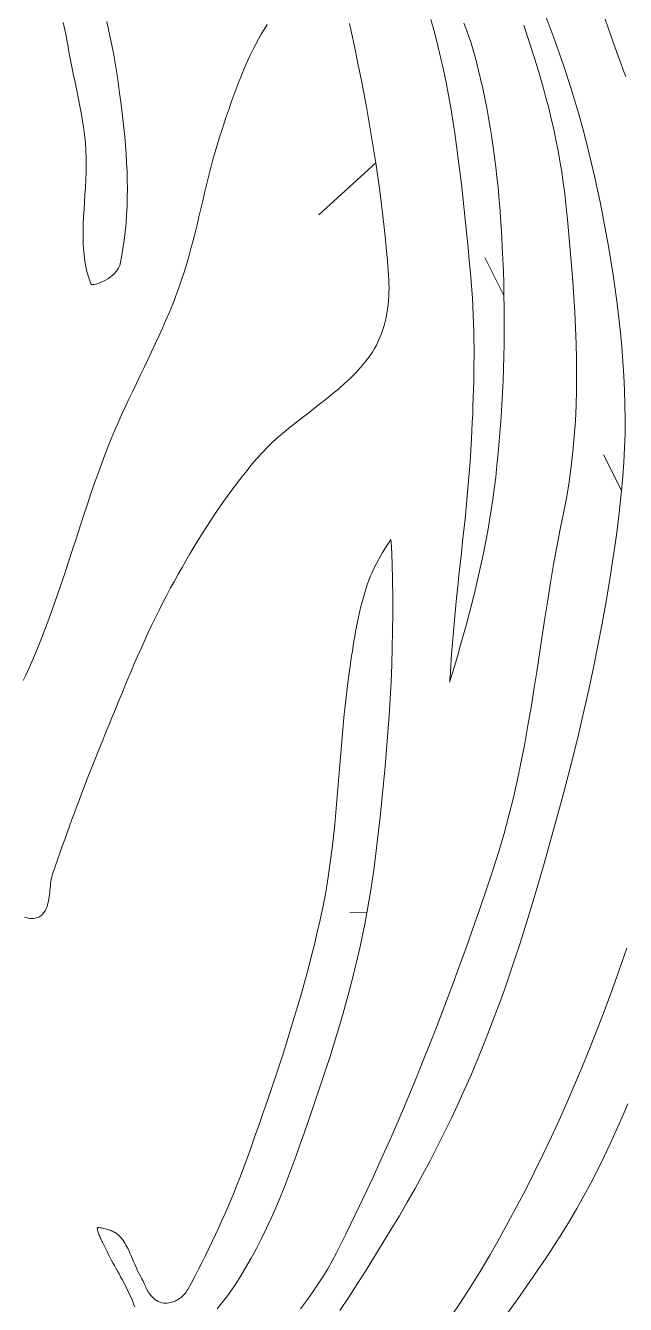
# Model space of a CAD drawing. Header units: inches. Extents: x -12 to 23, y -13.2 to 21.7.
# Drawn here: x 10.76 to 13.23, y 11.83 to 17.09 of the extents above; entities that cross this region are included whole.
import ezdxf

# ---------------------------------------------------------------- set-up
doc = ezdxf.new("R2010")
doc.units = ezdxf.units.IN
doc.header["$MEASUREMENT"] = 0
doc.layers.get('0').update_dxf_attribs({"lineweight": 0})

msp = doc.modelspace()

# ---------------------------------------------------------------- linework, layer by layer
at = {"color": 7, "linetype": 'Continuous', "lineweight": 0}
for p, q in [((10.9155, 17.0999), (10.9199, 17.0821)), ((11.1028, 17.0709), (11.0953, 17.1032)), ((11.7425, 17.0713), (11.7551, 17.091)), ((12.0934, 17.0957), (12.1057, 17.0387)), ((12.4278, 17.1118), (12.4422, 17.0604)), ((12.5743, 17.0693), (12.5639, 17.0966)), ((12.8099, 17.0886), (12.8241, 17.0465)), ((12.9175, 17.0806), (12.8966, 17.1348)), ((13.1443, 17.1133), (13.1567, 17.0778)), ((10.9199, 17.0821), (10.924, 17.0642)), ((10.924, 17.0642), (10.9277, 17.0461)), ((10.9277, 17.0461), (10.9309, 17.0283)), ((11.1099, 17.0385), (11.1028, 17.0709)), ((11.1164, 17.0059), (11.1099, 17.0385)), ((11.7187, 17.0308), (11.7304, 17.0512)), ((11.7304, 17.0512), (11.7425, 17.0713)), ((12.1057, 17.0387), (12.1178, 16.9817)), ((12.4422, 17.0604), (12.4555, 17.0088)), ((12.584, 17.0418), (12.5743, 17.0693)), ((12.5931, 17.0141), (12.584, 17.0418)), ((12.8241, 17.0465), (12.8379, 17.0042)), ((12.9377, 17.0261), (12.9175, 17.0806)), ((13.1567, 17.0778), (13.1691, 17.0424)), ((13.1691, 17.0424), (13.1816, 17.0071)), ((10.9309, 17.0283), (10.9345, 17.0072)), ((10.9345, 17.0072), (10.9383, 16.9865)), ((10.9383, 16.9865), (10.9422, 16.9657)), ((11.1225, 16.9732), (11.1164, 17.0059)), ((11.6864, 16.9683), (11.6968, 16.9894)), ((11.6968, 16.9894), (11.7075, 17.0102)), ((11.7075, 17.0102), (11.7187, 17.0308)), ((12.4555, 17.0088), (12.468, 16.9571)), ((12.6015, 16.9862), (12.5931, 17.0141)), ((12.6123, 16.9472), (12.6015, 16.9862)), ((12.8379, 17.0042), (12.8514, 16.9617)), ((12.9572, 16.9713), (12.9377, 17.0261)), ((13.1816, 17.0071), (13.1943, 16.9718)), ((10.9422, 16.9657), (10.9463, 16.9448)), ((10.9463, 16.9448), (10.9505, 16.924)), ((11.1283, 16.9405), (11.1225, 16.9732)), ((11.1336, 16.9076), (11.1283, 16.9405)), ((11.6669, 16.9255), (11.6765, 16.947)), ((11.6765, 16.947), (11.6864, 16.9683)), ((12.1178, 16.9817), (12.1295, 16.9246)), ((12.468, 16.9571), (12.4796, 16.9052)), ((12.6225, 16.9078), (12.6123, 16.9472)), ((12.8514, 16.9617), (12.8645, 16.9191)), ((12.9759, 16.9163), (12.9572, 16.9713)), ((13.1943, 16.9718), (13.2071, 16.9366)), ((13.2071, 16.9366), (13.2201, 16.9014)), ((10.9505, 16.924), (10.9547, 16.9031)), ((10.9547, 16.9031), (10.9591, 16.8822)), ((10.9591, 16.8822), (10.9635, 16.8613)), ((11.1387, 16.8748), (11.1336, 16.9076)), ((11.6399, 16.8601), (11.6486, 16.8821)), ((11.6486, 16.8821), (11.6576, 16.9039)), ((11.6576, 16.9039), (11.6669, 16.9255)), ((12.1295, 16.9246), (12.1409, 16.8674)), ((12.4796, 16.9052), (12.4903, 16.8532)), ((12.6322, 16.8682), (12.6225, 16.9078)), ((12.8645, 16.9191), (12.8772, 16.8763)), ((12.994, 16.861), (12.9759, 16.9163)), ((13.2201, 16.9014), (13.2289, 16.8777)), ((10.9635, 16.8613), (10.9678, 16.8403)), ((10.9678, 16.8403), (10.9722, 16.8193)), ((11.1435, 16.842), (11.1387, 16.8748)), ((11.1481, 16.8092), (11.1435, 16.842)), ((11.6231, 16.816), (11.6314, 16.8381)), ((11.6314, 16.8381), (11.6399, 16.8601)), ((12.1409, 16.8674), (12.1519, 16.8101)), ((12.4903, 16.8532), (12.5003, 16.8011)), ((12.6413, 16.8284), (12.6322, 16.8682)), ((12.6498, 16.7885), (12.6413, 16.8284)), ((12.8772, 16.8763), (12.8894, 16.8334)), ((12.8894, 16.8334), (12.9011, 16.7904)), ((13.0113, 16.8054), (12.994, 16.861)), ((10.9722, 16.8193), (10.9765, 16.7982)), ((10.9765, 16.7982), (10.9807, 16.7771)), ((10.9807, 16.7771), (10.9847, 16.7559)), ((11.1528, 16.7737), (11.1481, 16.8092)), ((11.1573, 16.738), (11.1528, 16.7737)), ((11.6071, 16.7715), (11.615, 16.7938)), ((11.615, 16.7938), (11.6231, 16.816)), ((12.1519, 16.8101), (12.1625, 16.7527)), ((12.5003, 16.8011), (12.5096, 16.7489)), ((12.6578, 16.7484), (12.6498, 16.7885)), ((12.9011, 16.7904), (12.9122, 16.7472)), ((13.028, 16.7497), (13.0113, 16.8054)), ((10.9847, 16.7559), (10.9887, 16.7347)), ((10.9887, 16.7347), (10.9924, 16.7134)), ((11.1616, 16.7023), (11.1573, 16.738)), ((11.5841, 16.7045), (11.5917, 16.7268)), ((11.5917, 16.7268), (11.5994, 16.7492)), ((11.5994, 16.7492), (11.6071, 16.7715)), ((12.1625, 16.7527), (12.1728, 16.6953)), ((12.5096, 16.7489), (12.5182, 16.6966)), ((12.6652, 16.7082), (12.6578, 16.7484)), ((12.9122, 16.7472), (12.9228, 16.7038)), ((13.0439, 16.6938), (13.028, 16.7497)), ((10.9924, 16.7134), (10.9959, 16.692)), ((10.9959, 16.692), (10.9992, 16.6706)), ((10.9992, 16.6706), (11.0022, 16.649)), ((11.1655, 16.6665), (11.1616, 16.7023)), ((11.5692, 16.6599), (11.5766, 16.6822)), ((11.5766, 16.6822), (11.5841, 16.7045)), ((12.1728, 16.6953), (12.1826, 16.6378)), ((12.5182, 16.6966), (12.5263, 16.6443)), ((12.6721, 16.6678), (12.6652, 16.7082)), ((12.6786, 16.6273), (12.6721, 16.6678)), ((12.9228, 16.7038), (12.9328, 16.6603)), ((13.0591, 16.6377), (13.0439, 16.6938)), ((11.0022, 16.649), (11.0049, 16.6274)), ((11.0049, 16.6274), (11.0073, 16.6056)), ((11.169, 16.6307), (11.1655, 16.6665)), ((11.1721, 16.5949), (11.169, 16.6307)), ((11.5488, 16.5956), (11.5587, 16.6279)), ((11.5587, 16.6279), (11.5692, 16.6599)), ((12.1826, 16.6378), (12.192, 16.5803)), ((12.5263, 16.6443), (12.5338, 16.5919)), ((12.6845, 16.5866), (12.6786, 16.6273)), ((12.9328, 16.6603), (12.9421, 16.6167)), ((12.9421, 16.6167), (12.9508, 16.5729)), ((13.0737, 16.5814), (13.0591, 16.6377)), ((11.0073, 16.6056), (11.0097, 16.5751)), ((11.0097, 16.5751), (11.0109, 16.5444)), ((11.1747, 16.559), (11.1721, 16.5949)), ((11.5305, 16.5307), (11.5394, 16.5632)), ((11.5394, 16.5632), (11.5488, 16.5956)), ((12.192, 16.5803), (12.2009, 16.5227)), ((12.5338, 16.5919), (12.5407, 16.5395)), ((12.69, 16.5459), (12.6845, 16.5866)), ((12.9508, 16.5729), (12.9587, 16.529)), ((13.0875, 16.525), (13.0737, 16.5814)), ((11.0112, 16.5137), (11.0106, 16.4831)), ((11.0109, 16.5444), (11.0112, 16.5137)), ((11.1769, 16.5231), (11.1747, 16.559)), ((11.1785, 16.4873), (11.1769, 16.5231)), ((11.5219, 16.4981), (11.5305, 16.5307)), ((12.2009, 16.5227), (12.2094, 16.465)), ((12.5407, 16.5395), (12.5473, 16.487)), ((12.6951, 16.5051), (12.69, 16.5459)), ((12.9587, 16.529), (12.966, 16.485)), ((13.1006, 16.4684), (13.0875, 16.525)), ((11.0106, 16.4831), (11.0094, 16.4525)), ((11.1795, 16.4515), (11.1785, 16.4873)), ((11.5055, 16.4325), (11.5136, 16.4653)), ((11.5136, 16.4653), (11.5219, 16.4981)), ((12.2094, 16.465), (12.2174, 16.4073)), ((12.5473, 16.487), (12.5535, 16.4346)), ((12.6997, 16.4641), (12.6951, 16.5051)), ((12.7039, 16.4231), (12.6997, 16.4641)), ((12.966, 16.485), (12.9724, 16.4409)), ((13.113, 16.4118), (13.1006, 16.4684)), ((11.0077, 16.422), (11.0057, 16.3917)), ((11.0094, 16.4525), (11.0077, 16.422)), ((11.1799, 16.4158), (11.1795, 16.4515)), ((11.1797, 16.3802), (11.1799, 16.4158)), ((11.4976, 16.3997), (11.5055, 16.4325)), ((12.2174, 16.4073), (12.2249, 16.3495)), ((12.5535, 16.4346), (12.5593, 16.3822)), ((12.7077, 16.3821), (12.7039, 16.4231)), ((12.9724, 16.4409), (12.9781, 16.3966)), ((13.1247, 16.355), (13.113, 16.4118)), ((11.0037, 16.3615), (11.0017, 16.3316)), ((11.0057, 16.3917), (11.0037, 16.3615)), ((11.1787, 16.3446), (11.1797, 16.3802)), ((11.482, 16.3339), (11.4898, 16.3668)), ((11.4898, 16.3668), (11.4976, 16.3997)), ((12.5593, 16.3822), (12.5649, 16.3299)), ((12.7112, 16.341), (12.7077, 16.3821)), ((12.9781, 16.3966), (12.9829, 16.3524)), ((12.9829, 16.3524), (12.989, 16.2896)), ((13.1362, 16.2967), (13.1247, 16.355)), ((11, 16.3018), (10.9986, 16.2723)), ((11.0017, 16.3316), (11, 16.3018)), ((11.1744, 16.2739), (11.177, 16.3092)), ((11.177, 16.3092), (11.1787, 16.3446)), ((11.4663, 16.2682), (11.4742, 16.301)), ((11.4742, 16.301), (11.482, 16.3339)), ((12.2249, 16.3495), (12.2318, 16.2917)), ((12.5649, 16.3299), (12.5703, 16.2776)), ((12.7143, 16.2999), (12.7112, 16.341)), ((12.7171, 16.2587), (12.7143, 16.2999)), ((10.9986, 16.2723), (10.9979, 16.2431)), ((11.1711, 16.2387), (11.1744, 16.2739)), ((11.4583, 16.2354), (11.4663, 16.2682)), ((12.2318, 16.2917), (12.2382, 16.2338)), ((12.5703, 16.2776), (12.5755, 16.2253)), ((12.7195, 16.2175), (12.7171, 16.2587)), ((12.989, 16.2896), (12.9949, 16.2266)), ((13.1471, 16.2381), (13.1362, 16.2967)), ((10.9979, 16.2431), (10.9978, 16.2142)), ((10.9978, 16.2142), (10.9987, 16.1856)), ((11.1617, 16.1688), (11.1668, 16.2037)), ((11.1668, 16.2037), (11.1711, 16.2387)), ((11.4414, 16.1701), (11.45, 16.2027)), ((11.45, 16.2027), (11.4583, 16.2354)), ((12.2382, 16.2338), (12.244, 16.1758)), ((12.5755, 16.2253), (12.5806, 16.1732)), ((12.7216, 16.1763), (12.7195, 16.2175)), ((12.9949, 16.2266), (13.0006, 16.1633)), ((13.1576, 16.1795), (13.1471, 16.2381)), ((10.9987, 16.1856), (11.0006, 16.1575)), ((11.0006, 16.1575), (11.0036, 16.1297)), ((11.1556, 16.1342), (11.1617, 16.1688)), ((11.4324, 16.1375), (11.4414, 16.1701)), ((12.244, 16.1758), (12.2492, 16.1178)), ((12.5806, 16.1732), (12.5856, 16.1211)), ((12.7239, 16.1265), (12.7216, 16.1763)), ((13.0006, 16.1633), (13.006, 16.0998)), ((13.1676, 16.1206), (13.1576, 16.1795)), ((11.0036, 16.1297), (11.0081, 16.1024)), ((11.0081, 16.1024), (11.0139, 16.0756)), ((11.144, 16.0892), (11.1469, 16.095)), ((11.1469, 16.095), (11.1487, 16.1008)), ((11.1487, 16.1008), (11.1556, 16.1342)), ((11.4131, 16.0729), (11.423, 16.1052)), ((11.423, 16.1052), (11.4324, 16.1375)), ((12.2492, 16.1178), (12.2538, 16.0598)), ((12.5856, 16.1211), (12.5906, 16.0689)), ((12.7258, 16.0766), (12.7239, 16.1265)), ((13.006, 16.0998), (13.0109, 16.0361)), ((13.1769, 16.0617), (13.1676, 16.1206)), ((11.0139, 16.0756), (11.0215, 16.0492)), ((11.0215, 16.0492), (11.0303, 16.0246)), ((11.0795, 16.0346), (11.0896, 16.0401)), ((11.0896, 16.0401), (11.0997, 16.0463)), ((11.0997, 16.0463), (11.1093, 16.0531)), ((11.1093, 16.0531), (11.1183, 16.0603)), ((11.1183, 16.0603), (11.1265, 16.0677)), ((11.1265, 16.0677), (11.1337, 16.0752)), ((11.1337, 16.0752), (11.1395, 16.0824)), ((11.1395, 16.0824), (11.144, 16.0892)), ((11.3916, 16.009), (11.4027, 16.0409)), ((11.4027, 16.0409), (11.4131, 16.0729)), ((12.2538, 16.0598), (12.2549, 16.0428)), ((12.2549, 16.0428), (12.2555, 16.0257)), ((12.5906, 16.0689), (12.5937, 16.0349)), ((12.7272, 16.0268), (12.7258, 16.0766)), ((13.1856, 16.0026), (13.1769, 16.0617)), ((11.0303, 16.0246), (11.0313, 16.0228)), ((11.0313, 16.0228), (11.0314, 16.0227)), ((11.0314, 16.0227), (11.0332, 16.0222)), ((11.0332, 16.0222), (11.0373, 16.0219)), ((11.0373, 16.0219), (11.0434, 16.0224)), ((11.0434, 16.0224), (11.0511, 16.0238)), ((11.0511, 16.0238), (11.0599, 16.0264)), ((11.0599, 16.0264), (11.0695, 16.03)), ((11.0695, 16.03), (11.0795, 16.0346)), ((11.3792, 15.9754), (11.3916, 16.009)), ((12.2555, 15.9911), (12.2547, 15.9737)), ((12.2555, 16.0257), (12.2557, 16.0084)), ((12.2557, 16.0084), (12.2555, 15.9911)), ((12.5937, 16.0349), (12.5964, 16.0007)), ((12.5964, 16.0007), (12.5987, 15.9665)), ((12.7284, 15.9769), (12.7272, 16.0268)), ((13.0109, 16.0361), (13.0153, 15.9722)), ((13.1935, 15.9435), (13.1856, 16.0026)), ((11.3527, 15.9089), (11.3662, 15.942)), ((11.3662, 15.942), (11.3792, 15.9754)), ((12.2518, 15.9389), (12.2496, 15.9215)), ((12.2535, 15.9563), (12.2518, 15.9389)), ((12.2547, 15.9737), (12.2535, 15.9563)), ((12.5987, 15.9665), (12.6006, 15.9323)), ((12.6006, 15.9323), (12.6022, 15.8981)), ((12.7291, 15.927), (12.7284, 15.9769)), ((13.0153, 15.9722), (13.0191, 15.9082)), ((13.2008, 15.8843), (13.1935, 15.9435)), ((11.3387, 15.8759), (11.3527, 15.9089)), ((12.2436, 15.8871), (12.2398, 15.8701)), ((12.2469, 15.9042), (12.2436, 15.8871)), ((12.2496, 15.9215), (12.2469, 15.9042)), ((12.6022, 15.8981), (12.6034, 15.8639)), ((12.7294, 15.8771), (12.7291, 15.927)), ((13.0191, 15.9082), (13.0222, 15.8441)), ((13.2072, 15.825), (13.2008, 15.8843)), ((11.3096, 15.8103), (11.3243, 15.843)), ((11.3243, 15.843), (11.3387, 15.8759)), ((12.2304, 15.8367), (12.2248, 15.8204)), ((12.2354, 15.8533), (12.2304, 15.8367)), ((12.2398, 15.8701), (12.2354, 15.8533)), ((12.6034, 15.8639), (12.6043, 15.8297)), ((12.6043, 15.8297), (12.6049, 15.7955)), ((12.7288, 15.7772), (12.7293, 15.8271)), ((12.7293, 15.8271), (12.7294, 15.8771)), ((13.0222, 15.8441), (13.0246, 15.7801)), ((11.2794, 15.7453), (11.2946, 15.7778)), ((11.2946, 15.7778), (11.3096, 15.8103)), ((12.2118, 15.7887), (12.2043, 15.7734)), ((12.2186, 15.8044), (12.2118, 15.7887)), ((12.2248, 15.8204), (12.2186, 15.8044)), ((12.6049, 15.7955), (12.6052, 15.7614)), ((12.7279, 15.7274), (12.7288, 15.7772)), ((13.0246, 15.7801), (13.0261, 15.7161)), ((13.2128, 15.7658), (13.2072, 15.825)), ((11.264, 15.7129), (11.2794, 15.7453)), ((12.1778, 15.7301), (12.1588, 15.7051)), ((12.1873, 15.7441), (12.1778, 15.7301)), ((12.1961, 15.7585), (12.1873, 15.7441)), ((12.2043, 15.7734), (12.1961, 15.7585)), ((12.6053, 15.7273), (12.6051, 15.6932)), ((12.6052, 15.7614), (12.6053, 15.7273)), ((12.7266, 15.6775), (12.7279, 15.7274)), ((13.2175, 15.7064), (13.2128, 15.7658)), ((11.2329, 15.6481), (11.2485, 15.6805)), ((11.2485, 15.6805), (11.264, 15.7129)), ((12.1387, 15.6812), (12.1176, 15.6583)), ((12.1588, 15.7051), (12.1387, 15.6812)), ((12.6051, 15.6932), (12.6047, 15.6591)), ((12.7248, 15.6277), (12.7266, 15.6775)), ((13.0261, 15.7161), (13.0267, 15.6521)), ((13.2213, 15.6471), (13.2175, 15.7064)), ((11.2173, 15.6158), (11.2329, 15.6481)), ((12.0956, 15.6361), (12.0727, 15.6147)), ((12.1176, 15.6583), (12.0956, 15.6361)), ((12.604, 15.6251), (12.6032, 15.5911)), ((12.6047, 15.6591), (12.604, 15.6251)), ((12.7226, 15.5778), (12.7248, 15.6277)), ((13.0267, 15.6521), (13.0262, 15.5884)), ((13.2241, 15.5879), (13.2213, 15.6471)), ((11.1865, 15.551), (11.2018, 15.5834)), ((11.2018, 15.5834), (11.2173, 15.6158)), ((12.0251, 15.5735), (12.0006, 15.5536)), ((12.0492, 15.5938), (12.0251, 15.5735)), ((12.0727, 15.6147), (12.0492, 15.5938)), ((12.6032, 15.5911), (12.6022, 15.5571)), ((12.72, 15.5281), (12.7226, 15.5778)), ((13.0262, 15.5884), (13.0246, 15.5248)), ((13.2258, 15.5286), (13.2241, 15.5879)), ((11.1563, 15.4858), (11.1713, 15.5184)), ((11.1713, 15.5184), (11.1865, 15.551)), ((11.9506, 15.5146), (11.9254, 15.4953)), ((11.9757, 15.534), (11.9506, 15.5146)), ((12.0006, 15.5536), (11.9757, 15.534)), ((12.601, 15.5232), (12.5997, 15.4893)), ((12.6022, 15.5571), (12.601, 15.5232)), ((12.7169, 15.4784), (12.72, 15.5281)), ((13.0246, 15.5248), (13.0218, 15.4615)), ((13.2265, 15.4694), (13.2258, 15.5286)), ((11.1417, 15.4531), (11.1563, 15.4858)), ((11.9002, 15.4759), (11.8752, 15.4564)), ((11.9254, 15.4953), (11.9002, 15.4759)), ((12.5997, 15.4893), (12.5982, 15.4555)), ((12.7133, 15.4287), (12.7169, 15.4784)), ((13.0218, 15.4615), (13.0176, 15.3984)), ((13.2261, 15.4103), (13.2265, 15.4694)), ((11.1134, 15.3872), (11.1273, 15.4202)), ((11.1273, 15.4202), (11.1417, 15.4531)), ((11.8259, 15.4166), (11.8018, 15.3961)), ((11.8503, 15.4367), (11.8259, 15.4166)), ((11.8752, 15.4564), (11.8503, 15.4367)), ((12.5967, 15.4217), (12.595, 15.3878)), ((12.5982, 15.4555), (12.5967, 15.4217)), ((12.7093, 15.3791), (12.7133, 15.4287)), ((13.2245, 15.3512), (13.2261, 15.4103)), ((11.082, 15.3074), (11.1, 15.3539)), ((11.1, 15.3539), (11.1134, 15.3872)), ((11.7557, 15.3533), (11.7338, 15.3308)), ((11.7784, 15.375), (11.7557, 15.3533)), ((11.8018, 15.3961), (11.7784, 15.375)), ((12.595, 15.3878), (12.5924, 15.3407)), ((12.7047, 15.3295), (12.7093, 15.3791)), ((13.0176, 15.3984), (13.0121, 15.3357)), ((11.0647, 15.2607), (11.082, 15.3074)), ((11.7129, 15.3074), (11.6922, 15.283)), ((11.7338, 15.3308), (11.7129, 15.3074)), ((12.5924, 15.3407), (12.5893, 15.2935)), ((12.6997, 15.28), (12.7047, 15.3295)), ((13.0121, 15.3357), (13.0051, 15.2734)), ((13.2216, 15.2923), (13.2245, 15.3512)), ((11.0478, 15.2137), (11.0647, 15.2607)), ((11.6719, 15.2582), (11.652, 15.2332)), ((11.6922, 15.283), (11.6719, 15.2582)), ((12.5893, 15.2935), (12.5857, 15.2464)), ((12.6943, 15.2306), (12.6997, 15.28)), ((13.0051, 15.2734), (12.9966, 15.2115)), ((13.2175, 15.2335), (13.2216, 15.2923)), ((11.0315, 15.1665), (11.0478, 15.2137)), ((11.6324, 15.2079), (11.6132, 15.1823)), ((11.652, 15.2332), (11.6324, 15.2079)), ((12.5818, 15.1995), (12.5775, 15.1526)), ((12.5857, 15.2464), (12.5818, 15.1995)), ((12.6883, 15.1814), (12.6943, 15.2306)), ((12.9966, 15.2115), (12.9864, 15.1501)), ((13.2121, 15.1748), (13.2175, 15.2335)), ((11.0155, 15.1192), (11.0315, 15.1665)), ((11.5942, 15.1564), (11.5756, 15.1303)), ((11.6132, 15.1823), (11.5942, 15.1564)), ((12.5775, 15.1526), (12.573, 15.1058)), ((12.6825, 15.1383), (12.6883, 15.1814)), ((12.9864, 15.1501), (12.9744, 15.0896)), ((13.2019, 15.0835), (13.2121, 15.1748)), ((10.9997, 15.0718), (11.0155, 15.1192)), ((11.5574, 15.1039), (11.5394, 15.0774)), ((11.5756, 15.1303), (11.5574, 15.1039)), ((12.573, 15.1058), (12.5683, 15.059)), ((12.6692, 15.0524), (12.6761, 15.0953)), ((12.6761, 15.0953), (12.6825, 15.1383)), ((10.9842, 15.0243), (10.9997, 15.0718)), ((11.5216, 15.0506), (11.5042, 15.0237)), ((11.5394, 15.0774), (11.5216, 15.0506)), ((12.5683, 15.059), (12.5634, 15.0124)), ((12.6617, 15.0095), (12.6692, 15.0524)), ((12.9744, 15.0896), (12.9595, 15.0165)), ((13.1904, 14.9922), (13.2019, 15.0835)), ((10.9688, 14.9768), (10.9842, 15.0243)), ((11.487, 14.9966), (11.4701, 14.9693)), ((11.5042, 15.0237), (11.487, 14.9966)), ((12.5634, 15.0124), (12.5584, 14.9658)), ((12.6537, 14.9667), (12.6617, 15.0095)), ((12.9595, 15.0165), (12.9456, 14.9436)), ((13.1777, 14.9011), (13.1904, 14.9922)), ((10.9534, 14.9293), (10.9688, 14.9768)), ((11.4534, 14.9419), (11.437, 14.9143)), ((11.4701, 14.9693), (11.4534, 14.9419)), ((12.2385, 14.9357), (12.2294, 14.9207)), ((12.2476, 14.9501), (12.2385, 14.9357)), ((12.2566, 14.9636), (12.2476, 14.9501)), ((12.2637, 14.9737), (12.2566, 14.9636)), ((12.2653, 14.9448), (12.2637, 14.9737)), ((12.2681, 14.8755), (12.2653, 14.9448)), ((12.5584, 14.9658), (12.5533, 14.9194)), ((12.6452, 14.9239), (12.6537, 14.9667)), ((12.9456, 14.9436), (12.9326, 14.8706)), ((10.9224, 14.8343), (10.938, 14.8817)), ((10.938, 14.8817), (10.9534, 14.9293)), ((11.4207, 14.8866), (11.4047, 14.8588)), ((11.437, 14.9143), (11.4207, 14.8866)), ((12.212, 14.8901), (12.204, 14.8751)), ((12.2205, 14.9054), (12.212, 14.8901)), ((12.2294, 14.9207), (12.2205, 14.9054)), ((12.5533, 14.9194), (12.5482, 14.8729)), ((12.6267, 14.8385), (12.6362, 14.8812)), ((12.6362, 14.8812), (12.6452, 14.9239)), ((13.1637, 14.8102), (13.1777, 14.9011)), ((10.9066, 14.7869), (10.9224, 14.8343)), ((11.3889, 14.8309), (11.3733, 14.8029)), ((11.4047, 14.8588), (11.3889, 14.8309)), ((12.1846, 14.8352), (12.1801, 14.8247)), ((12.1901, 14.8473), (12.1846, 14.8352)), ((12.1966, 14.8607), (12.1901, 14.8473)), ((12.204, 14.8751), (12.1966, 14.8607)), ((12.27, 14.8061), (12.2681, 14.8755)), ((12.5482, 14.8729), (12.5432, 14.8266)), ((12.6169, 14.7959), (12.6267, 14.8385)), ((12.9326, 14.8706), (12.9202, 14.7974)), ((10.8905, 14.7397), (10.9066, 14.7869)), ((11.3578, 14.7749), (11.3416, 14.7448)), ((11.3733, 14.8029), (11.3578, 14.7749)), ((12.1665, 14.788), (12.1603, 14.7694)), ((12.1731, 14.8065), (12.1665, 14.788)), ((12.1801, 14.8247), (12.1731, 14.8065)), ((12.271, 14.7366), (12.27, 14.8061)), ((12.5382, 14.7803), (12.5334, 14.7341)), ((12.5432, 14.8266), (12.5382, 14.7803)), ((12.6066, 14.7533), (12.6169, 14.7959)), ((12.9202, 14.7974), (12.9084, 14.7241)), ((13.1485, 14.7194), (13.1637, 14.8102)), ((10.874, 14.6927), (10.8905, 14.7397)), ((11.3416, 14.7448), (11.3257, 14.7144)), ((12.1489, 14.7316), (12.1437, 14.7125)), ((12.1544, 14.7506), (12.1489, 14.7316)), ((12.1603, 14.7694), (12.1544, 14.7506)), ((12.2712, 14.6671), (12.271, 14.7366)), ((12.5334, 14.7341), (12.5288, 14.6879)), ((12.596, 14.7107), (12.6066, 14.7533)), ((12.9084, 14.7241), (12.897, 14.6508)), ((10.857, 14.6458), (10.874, 14.6927)), ((11.3102, 14.6839), (11.2951, 14.6532)), ((11.3257, 14.7144), (11.3102, 14.6839)), ((12.1342, 14.6738), (12.1299, 14.6543)), ((12.1388, 14.6932), (12.1342, 14.6738)), ((12.1437, 14.7125), (12.1388, 14.6932)), ((12.5288, 14.6879), (12.5244, 14.6418)), ((12.585, 14.6682), (12.596, 14.7107)), ((13.1323, 14.6287), (13.1485, 14.7194)), ((10.8395, 14.5992), (10.857, 14.6458)), ((11.2802, 14.6224), (11.2657, 14.5914)), ((11.2951, 14.6532), (11.2802, 14.6224)), ((12.1258, 14.6347), (12.122, 14.6149)), ((12.1299, 14.6543), (12.1258, 14.6347)), ((12.2705, 14.5976), (12.2712, 14.6671)), ((12.5244, 14.6418), (12.5204, 14.5957)), ((12.5621, 14.5833), (12.5737, 14.6257)), ((12.5737, 14.6257), (12.585, 14.6682)), ((12.897, 14.6508), (12.8858, 14.5772)), ((13.1149, 14.5382), (13.1323, 14.6287)), ((10.8213, 14.5528), (10.8395, 14.5992)), ((11.2657, 14.5914), (11.2514, 14.5602)), ((12.1148, 14.5752), (12.1115, 14.5553)), ((12.1183, 14.5951), (12.1148, 14.5752)), ((12.122, 14.6149), (12.1183, 14.5951)), ((12.2691, 14.528), (12.2705, 14.5976)), ((12.5204, 14.5957), (12.5167, 14.5497)), ((12.5502, 14.5409), (12.5621, 14.5833)), ((12.8858, 14.5772), (12.8746, 14.5037)), ((10.8023, 14.5067), (10.8213, 14.5528)), ((11.2374, 14.529), (11.2235, 14.4976)), ((11.2514, 14.5602), (11.2374, 14.529)), ((12.1052, 14.5152), (12.1021, 14.4951)), ((12.1083, 14.5352), (12.1052, 14.5152)), ((12.1115, 14.5553), (12.1083, 14.5352)), ((12.2669, 14.4585), (12.2691, 14.528)), ((12.5167, 14.5497), (12.5133, 14.5037)), ((12.5381, 14.4986), (12.5502, 14.5409)), ((13.0966, 14.4478), (13.1149, 14.5382)), ((10.7619, 14.4156), (10.7826, 14.461)), ((10.7826, 14.461), (10.8023, 14.5067)), ((11.2099, 14.4662), (11.1964, 14.4347)), ((11.2235, 14.4976), (11.2099, 14.4662)), ((12.0992, 14.4749), (12.0962, 14.4547)), ((12.1021, 14.4951), (12.0992, 14.4749)), ((12.5133, 14.5037), (12.5104, 14.4573)), ((12.5257, 14.4562), (12.5381, 14.4986)), ((12.8746, 14.5037), (12.8633, 14.43)), ((10.751, 14.3937), (10.7619, 14.4156)), ((11.1964, 14.4347), (11.1831, 14.4031)), ((12.0933, 14.4347), (12.0867, 14.3866)), ((12.0962, 14.4547), (12.0933, 14.4347)), ((12.264, 14.3889), (12.2669, 14.4585)), ((12.505, 14.3869), (12.5132, 14.414)), ((12.507, 14.4122), (12.5061, 14.4013)), ((12.5079, 14.4233), (12.507, 14.4122)), ((12.5088, 14.4346), (12.5079, 14.4233)), ((12.5097, 14.4461), (12.5088, 14.4346)), ((12.5104, 14.4573), (12.5097, 14.4461)), ((12.5132, 14.414), (12.5257, 14.4562)), ((12.8633, 14.43), (12.8517, 14.3563)), ((13.0772, 14.3576), (13.0966, 14.4478)), ((11.1699, 14.3714), (11.1568, 14.3397)), ((11.1831, 14.4031), (11.1699, 14.3714)), ((12.0867, 14.3866), (12.0808, 14.3384)), ((12.2605, 14.3193), (12.264, 14.3889)), ((12.5053, 14.3906), (12.505, 14.3869)), ((12.5061, 14.4013), (12.5053, 14.3906)), ((12.8517, 14.3563), (12.8397, 14.2825)), ((13.057, 14.2676), (13.0772, 14.3576)), ((11.1438, 14.308), (11.1308, 14.2762)), ((11.1568, 14.3397), (11.1438, 14.308)), ((12.0808, 14.3384), (12.0754, 14.2901)), ((12.2562, 14.2497), (12.2605, 14.3193)), ((11.1308, 14.2762), (11.1178, 14.2445)), ((12.0754, 14.2901), (12.0704, 14.2417)), ((12.2514, 14.1802), (12.2562, 14.2497)), ((12.8397, 14.2825), (12.827, 14.2086)), ((13.0358, 14.1777), (13.057, 14.2676)), ((11.1049, 14.2128), (11.0919, 14.1811)), ((11.1178, 14.2445), (11.1049, 14.2128)), ((12.0704, 14.2417), (12.0659, 14.1931)), ((12.827, 14.2086), (12.8136, 14.1347)), ((11.0789, 14.1494), (11.0678, 14.1223)), ((11.0919, 14.1811), (11.0789, 14.1494)), ((12.0616, 14.1445), (12.0576, 14.0958)), ((12.0659, 14.1931), (12.0616, 14.1445)), ((12.2459, 14.1106), (12.2514, 14.1802)), ((13.0139, 14.088), (13.0358, 14.1777)), ((11.0568, 14.0953), (11.0459, 14.0681)), ((11.0678, 14.1223), (11.0568, 14.0953)), ((12.0576, 14.0958), (12.0537, 14.0469)), ((12.24, 14.0411), (12.2459, 14.1106)), ((12.8136, 14.1347), (12.7992, 14.0608)), ((11.0351, 14.041), (11.0244, 14.0138)), ((11.0459, 14.0681), (11.0351, 14.041)), ((12.0537, 14.0469), (12.0498, 13.9981)), ((12.2334, 13.9717), (12.24, 14.0411)), ((12.7992, 14.0608), (12.7837, 13.9869)), ((12.9911, 13.9984), (13.0139, 14.088)), ((11.0138, 13.9865), (11.0033, 13.9593)), ((11.0244, 14.0138), (11.0138, 13.9865)), ((12.0498, 13.9981), (12.0458, 13.9492)), ((12.7837, 13.9869), (12.7669, 13.913)), ((12.9676, 13.909), (12.9911, 13.9984)), ((11.0033, 13.9593), (10.9929, 13.932)), ((12.0458, 13.9492), (12.0417, 13.9003)), ((12.2264, 13.9022), (12.2334, 13.9717)), ((10.9826, 13.9046), (10.9724, 13.8772)), ((10.9929, 13.932), (10.9826, 13.9046)), ((12.0417, 13.9003), (12.0374, 13.8513)), ((12.219, 13.8329), (12.2264, 13.9022)), ((12.7669, 13.913), (12.7487, 13.8391)), ((12.9435, 13.8198), (12.9676, 13.909)), ((10.9622, 13.8498), (10.9521, 13.8224)), ((10.9724, 13.8772), (10.9622, 13.8498)), ((12.0374, 13.8513), (12.0327, 13.8024)), ((12.2111, 13.7636), (12.219, 13.8329)), ((12.7487, 13.8391), (12.7289, 13.7653)), ((10.9421, 13.7949), (10.9322, 13.7674)), ((10.9521, 13.8224), (10.9421, 13.7949)), ((12.0327, 13.8024), (12.0276, 13.7534)), ((12.9187, 13.7308), (12.9435, 13.8198)), ((10.9223, 13.7399), (10.9125, 13.7124)), ((10.9322, 13.7674), (10.9223, 13.7399)), ((12.0276, 13.7534), (12.022, 13.7045)), ((12.2028, 13.6944), (12.2111, 13.7636)), ((12.7289, 13.7653), (12.7073, 13.6915)), ((12.8933, 13.6419), (12.9187, 13.7308)), ((10.9027, 13.6848), (10.8931, 13.6573)), ((10.9125, 13.7124), (10.9027, 13.6848)), ((12.022, 13.7045), (12.0158, 13.6556)), ((12.1941, 13.6253), (12.2028, 13.6944)), ((12.7073, 13.6915), (12.6838, 13.6179)), ((10.8834, 13.6297), (10.8739, 13.602)), ((10.8931, 13.6573), (10.8834, 13.6297)), ((12.0158, 13.6556), (12.0089, 13.6067)), ((12.1878, 13.5786), (12.1941, 13.6253)), ((12.8674, 13.5533), (12.8933, 13.6419)), ((10.8658, 13.5677), (10.8645, 13.5588)), ((10.8673, 13.5765), (10.8658, 13.5677)), ((10.8691, 13.5852), (10.8673, 13.5765)), ((10.8713, 13.5937), (10.8691, 13.5852)), ((10.8739, 13.602), (10.8713, 13.5937)), ((12.0089, 13.6067), (12.0012, 13.558)), ((12.1809, 13.5321), (12.1878, 13.5786)), ((12.6838, 13.6179), (12.6565, 13.5366)), ((10.8595, 13.5137), (10.8583, 13.5048)), ((10.8605, 13.5227), (10.8595, 13.5137)), ((10.8615, 13.5317), (10.8605, 13.5227)), ((10.8624, 13.5408), (10.8615, 13.5317)), ((10.8634, 13.5498), (10.8624, 13.5408)), ((10.8645, 13.5588), (10.8634, 13.5498)), ((12.0012, 13.558), (11.9926, 13.5093)), ((12.1733, 13.4857), (12.1809, 13.5321)), ((12.6565, 13.5366), (12.6289, 13.4558)), ((12.841, 13.4648), (12.8674, 13.5533)), ((10.8484, 13.4625), (10.8451, 13.4547)), ((10.8511, 13.4706), (10.8484, 13.4625)), ((10.8534, 13.4789), (10.8511, 13.4706)), ((10.8554, 13.4874), (10.8534, 13.4789)), ((10.857, 13.4961), (10.8554, 13.4874)), ((10.8583, 13.5048), (10.857, 13.4961)), ((11.9831, 13.4607), (11.9723, 13.4098)), ((11.9926, 13.5093), (11.9831, 13.4607)), ((12.1651, 13.4393), (12.1733, 13.4857)), ((12.8142, 13.3765), (12.841, 13.4648)), ((10.7625, 13.4195), (10.7574, 13.4213)), ((10.7678, 13.4181), (10.7625, 13.4195)), ((10.7733, 13.417), (10.7678, 13.4181)), ((10.7788, 13.4163), (10.7733, 13.417)), ((10.7844, 13.416), (10.7788, 13.4163)), ((10.79, 13.4159), (10.7844, 13.416)), ((10.7955, 13.4163), (10.79, 13.4159)), ((10.8009, 13.417), (10.7955, 13.4163)), ((10.8062, 13.4182), (10.8009, 13.417)), ((10.8112, 13.4196), (10.8062, 13.4182)), ((10.816, 13.4215), (10.8112, 13.4196)), ((10.8205, 13.4238), (10.816, 13.4215)), ((10.8246, 13.4264), (10.8205, 13.4238)), ((10.8284, 13.4295), (10.8246, 13.4264)), ((10.8316, 13.433), (10.8284, 13.4295)), ((10.8368, 13.4399), (10.8316, 13.433)), ((10.8413, 13.4471), (10.8368, 13.4399)), ((10.8451, 13.4547), (10.8413, 13.4471)), ((11.9723, 13.4098), (11.9608, 13.3591)), ((12.1563, 13.393), (12.1651, 13.4393)), ((12.6289, 13.4558), (12.6008, 13.3752)), ((11.9608, 13.3591), (11.9488, 13.3086)), ((12.1469, 13.3468), (12.1563, 13.393)), ((12.6008, 13.3752), (12.5723, 13.2948)), ((12.7949, 13.3148), (12.8142, 13.3765)), ((11.9488, 13.3086), (11.9363, 13.2582)), ((12.137, 13.3007), (12.1469, 13.3468)), ((12.775, 13.2533), (12.7949, 13.3148)), ((11.9363, 13.2582), (11.9232, 13.2079)), ((12.1156, 13.2087), (12.1266, 13.2546)), ((12.1266, 13.2546), (12.137, 13.3007)), ((12.5723, 13.2948), (12.5434, 13.2147)), ((12.7544, 13.192), (12.775, 13.2533)), ((13.2335, 13.2943), (13.2147, 13.2388)), ((11.9232, 13.2079), (11.9096, 13.1578)), ((12.1042, 13.1628), (12.1156, 13.2087)), ((12.5434, 13.2147), (12.514, 13.1348)), ((13.2147, 13.2388), (13.1886, 13.1653)), ((11.9096, 13.1578), (11.8957, 13.1078)), ((12.0923, 13.1171), (12.1042, 13.1628)), ((12.7332, 13.1309), (12.7544, 13.192)), ((13.1886, 13.1653), (13.1618, 13.092)), ((11.8957, 13.1078), (11.8812, 13.0579)), ((12.0799, 13.0714), (12.0923, 13.1171)), ((12.514, 13.1348), (12.4841, 13.0551)), ((12.7113, 13.07), (12.7332, 13.1309)), ((11.8812, 13.0579), (11.8664, 13.0082)), ((12.0671, 13.0259), (12.0799, 13.0714)), ((12.4841, 13.0551), (12.4536, 12.9757)), ((12.6887, 13.0093), (12.7113, 13.07)), ((13.1618, 13.092), (13.1344, 13.0189)), ((11.8664, 13.0082), (11.8513, 12.9586)), ((12.0539, 12.9804), (12.0671, 13.0259)), ((12.6654, 12.9488), (12.6887, 13.0093)), ((13.1344, 13.0189), (13.1063, 12.9461)), ((11.8513, 12.9586), (11.8358, 12.909)), ((12.0264, 12.8898), (12.0403, 12.9351)), ((12.0403, 12.9351), (12.0539, 12.9804)), ((12.4536, 12.9757), (12.4227, 12.8965)), ((12.6415, 12.8887), (12.6654, 12.9488)), ((13.1063, 12.9461), (13.0774, 12.8735)), ((11.8358, 12.909), (11.82, 12.8596)), ((12.0121, 12.8447), (12.0264, 12.8898)), ((12.4227, 12.8965), (12.3911, 12.8175)), ((12.6168, 12.8288), (12.6415, 12.8887)), ((11.82, 12.8596), (11.8039, 12.8103)), ((11.9974, 12.7997), (12.0121, 12.8447)), ((13.0774, 12.8735), (13.0479, 12.8011)), ((11.8039, 12.8103), (11.7876, 12.7611)), ((11.9825, 12.7548), (11.9974, 12.7997)), ((12.3911, 12.8175), (12.359, 12.7388)), ((12.5915, 12.7692), (12.6168, 12.8288)), ((13.0479, 12.8011), (13.0176, 12.729)), ((11.7876, 12.7611), (11.771, 12.712)), ((11.9673, 12.71), (11.9825, 12.7548)), ((12.359, 12.7388), (12.3262, 12.6603)), ((12.5654, 12.7099), (12.5915, 12.7692)), ((13.0176, 12.729), (12.9866, 12.6573)), ((11.771, 12.712), (11.7543, 12.6629)), ((11.9522, 12.6657), (11.9673, 12.71)), ((12.5387, 12.651), (12.5654, 12.7099)), ((11.7543, 12.6629), (11.7374, 12.614)), ((11.9218, 12.5768), (11.937, 12.6213)), ((11.937, 12.6213), (11.9522, 12.6657)), ((12.3262, 12.6603), (12.2929, 12.5821)), ((12.5112, 12.5924), (12.5387, 12.651)), ((12.9866, 12.6573), (12.9548, 12.5859)), ((13.2144, 12.5989), (13.2377, 12.6543)), ((11.7374, 12.614), (11.7204, 12.5651)), ((11.9065, 12.5324), (11.9218, 12.5768)), ((12.2929, 12.5821), (12.2588, 12.5041)), ((12.483, 12.5342), (12.5112, 12.5924)), ((12.9548, 12.5859), (12.9222, 12.5149)), ((13.1902, 12.5438), (13.2144, 12.5989)), ((11.7033, 12.5163), (11.6861, 12.4675)), ((11.7204, 12.5651), (11.7033, 12.5163)), ((11.891, 12.4881), (11.9065, 12.5324)), ((12.454, 12.4764), (12.483, 12.5342)), ((12.9222, 12.5149), (12.8887, 12.4444)), ((13.1652, 12.4892), (13.1902, 12.5438)), ((11.6861, 12.4675), (11.6755, 12.4378)), ((11.8752, 12.4439), (11.891, 12.4881)), ((12.2588, 12.5041), (12.2241, 12.4263)), ((12.4244, 12.419), (12.454, 12.4764)), ((13.1394, 12.435), (13.1652, 12.4892)), ((11.6755, 12.4378), (11.6646, 12.4081)), ((11.8591, 12.3998), (11.8752, 12.4439)), ((12.2241, 12.4263), (12.1887, 12.3488)), ((12.394, 12.362), (12.4244, 12.419)), ((12.8887, 12.4444), (12.8544, 12.3742)), ((13.1128, 12.3813), (13.1394, 12.435)), ((11.6534, 12.3785), (11.642, 12.349)), ((11.6646, 12.4081), (11.6534, 12.3785)), ((11.8426, 12.356), (11.8591, 12.3998)), ((12.3628, 12.3055), (12.394, 12.362)), ((12.8544, 12.3742), (12.8193, 12.3046)), ((13.0853, 12.3281), (13.1128, 12.3813)), ((11.6304, 12.3196), (11.6185, 12.2902)), ((11.642, 12.349), (11.6304, 12.3196)), ((11.8082, 12.2692), (11.8257, 12.3124)), ((11.8257, 12.3124), (11.8426, 12.356)), ((12.1887, 12.3488), (12.1525, 12.2716)), ((12.3309, 12.2494), (12.3628, 12.3055)), ((12.8193, 12.3046), (12.7832, 12.2354)), ((13.0569, 12.2754), (13.0853, 12.3281)), ((11.6064, 12.261), (11.594, 12.2318)), ((11.6185, 12.2902), (11.6064, 12.261)), ((11.7902, 12.2263), (11.8082, 12.2692)), ((12.1525, 12.2716), (12.1157, 12.1945)), ((13.0277, 12.2233), (13.0569, 12.2754)), ((11.5815, 12.2028), (11.5686, 12.1738)), ((11.594, 12.2318), (11.5815, 12.2028)), ((11.7715, 12.1838), (11.7902, 12.2263)), ((12.2982, 12.1938), (12.3309, 12.2494)), ((12.7832, 12.2354), (12.7463, 12.1668)), ((12.9976, 12.1718), (13.0277, 12.2233)), ((11.5686, 12.1738), (11.5556, 12.145)), ((11.7521, 12.1418), (11.7715, 12.1838)), ((12.1157, 12.1945), (12.078, 12.1177)), ((12.2646, 12.1378), (12.2982, 12.1938)), ((12.7463, 12.1668), (12.7085, 12.0987)), ((12.9667, 12.1209), (12.9976, 12.1718)), ((11.0568, 12.1435), (11.0562, 12.1433)), ((11.0562, 12.1433), (11.0563, 12.1422)), ((11.0563, 12.1422), (11.0567, 12.1384)), ((11.0567, 12.1384), (11.0574, 12.1346)), ((11.0579, 12.1439), (11.0568, 12.1435)), ((11.0574, 12.1346), (11.0583, 12.1306)), ((11.059, 12.1443), (11.0579, 12.1439)), ((11.0583, 12.1306), (11.0595, 12.1265)), ((11.0601, 12.1445), (11.059, 12.1443)), ((11.0595, 12.1265), (11.0608, 12.1223)), ((11.0611, 12.1447), (11.0601, 12.1445)), ((11.0608, 12.1223), (11.0624, 12.118)), ((11.0619, 12.1448), (11.0611, 12.1447)), ((11.0624, 12.1448), (11.0619, 12.1448)), ((11.0627, 12.1448), (11.0624, 12.1448)), ((11.0624, 12.118), (11.0642, 12.1135)), ((11.0632, 12.1448), (11.0627, 12.1448)), ((11.0679, 12.1441), (11.0632, 12.1448)), ((11.0642, 12.1135), (11.0661, 12.1089)), ((11.0661, 12.1089), (11.0682, 12.1043)), ((11.0731, 12.1432), (11.0679, 12.1441)), ((11.0682, 12.1043), (11.0705, 12.0995)), ((11.0705, 12.0995), (11.0729, 12.0946)), ((11.0729, 12.0946), (11.0754, 12.0897)), ((11.0783, 12.1422), (11.0731, 12.1432)), ((11.0835, 12.1411), (11.0783, 12.1422)), ((11.0886, 12.1399), (11.0835, 12.1411)), ((11.0937, 12.1386), (11.0886, 12.1399)), ((11.0987, 12.1372), (11.0937, 12.1386)), ((11.1036, 12.1357), (11.0987, 12.1372)), ((11.1084, 12.134), (11.1036, 12.1357)), ((11.113, 12.1323), (11.1084, 12.134)), ((11.1175, 12.1304), (11.113, 12.1323)), ((11.1219, 12.1284), (11.1175, 12.1304)), ((11.126, 12.1263), (11.1219, 12.1284)), ((11.13, 12.1241), (11.126, 12.1263)), ((11.1337, 12.1217), (11.13, 12.1241)), ((11.1373, 12.1193), (11.1337, 12.1217)), ((11.1406, 12.1168), (11.1373, 12.1193)), ((11.1437, 12.1141), (11.1406, 12.1168)), ((11.1466, 12.1114), (11.1437, 12.1141)), ((11.1494, 12.1085), (11.1466, 12.1114)), ((11.1548, 12.1021), (11.1494, 12.1085)), ((11.1599, 12.0954), (11.1548, 12.1021)), ((11.1648, 12.0883), (11.1599, 12.0954)), ((11.5423, 12.1163), (11.5289, 12.0876)), ((11.5556, 12.145), (11.5423, 12.1163)), ((11.7109, 12.0593), (11.7319, 12.1002)), ((11.7319, 12.1002), (11.7521, 12.1418)), ((12.078, 12.1177), (12.0394, 12.041)), ((12.2307, 12.0817), (12.2646, 12.1378)), ((12.7085, 12.0987), (12.6697, 12.0312)), ((12.9348, 12.0707), (12.9667, 12.1209)), ((11.0754, 12.0897), (11.078, 12.0846)), ((11.078, 12.0846), (11.0806, 12.0794)), ((11.0806, 12.0794), (11.0833, 12.0742)), ((11.0833, 12.0742), (11.086, 12.0688)), ((11.086, 12.0688), (11.0886, 12.0633)), ((11.0886, 12.0633), (11.0911, 12.058)), ((11.0911, 12.058), (11.0966, 12.0463)), ((11.0966, 12.0463), (11.1022, 12.0348)), ((11.1695, 12.0809), (11.1648, 12.0883)), ((11.174, 12.0732), (11.1695, 12.0809)), ((11.1784, 12.0652), (11.174, 12.0732)), ((11.1826, 12.057), (11.1784, 12.0652)), ((11.1867, 12.0485), (11.1826, 12.057)), ((11.1907, 12.0398), (11.1867, 12.0485)), ((11.5151, 12.0591), (11.5012, 12.0307)), ((11.5289, 12.0876), (11.5151, 12.0591)), ((11.689, 12.0189), (11.7109, 12.0593)), ((12.0394, 12.041), (12.0223, 12.0086)), ((12.1963, 12.0257), (12.2307, 12.0817)), ((12.9021, 12.0211), (12.9348, 12.0707)), ((11.1022, 12.0348), (11.108, 12.0234)), ((11.108, 12.0234), (11.114, 12.0119)), ((11.114, 12.0119), (11.1201, 12.0005)), ((11.1201, 12.0005), (11.1264, 11.989)), ((11.1264, 11.989), (11.1327, 11.9775)), ((11.1946, 12.0309), (11.1907, 12.0398)), ((11.1986, 12.0218), (11.1946, 12.0309)), ((11.2025, 12.0126), (11.1986, 12.0218)), ((11.2065, 12.0032), (11.2025, 12.0126)), ((11.2105, 11.9938), (11.2065, 12.0032)), ((11.2147, 11.9842), (11.2105, 11.9938)), ((11.4871, 12.0024), (11.4727, 11.9742)), ((11.5012, 12.0307), (11.4871, 12.0024)), ((11.6662, 11.9792), (11.689, 12.0189)), ((12.0223, 12.0086), (12.0035, 11.9759)), ((12.1615, 11.9699), (12.1963, 12.0257)), ((12.6697, 12.0312), (12.6299, 11.9644)), ((12.8623, 11.9626), (12.9021, 12.0211)), ((11.1327, 11.9775), (11.1392, 11.9659)), ((11.1392, 11.9659), (11.1456, 11.9543)), ((11.1456, 11.9543), (11.1521, 11.9426)), ((11.1521, 11.9426), (11.1585, 11.9308)), ((11.219, 11.9746), (11.2147, 11.9842)), ((11.2235, 11.9649), (11.219, 11.9746)), ((11.2283, 11.9553), (11.2235, 11.9649)), ((11.2333, 11.9457), (11.2283, 11.9553)), ((11.2384, 11.9366), (11.2333, 11.9457)), ((11.2407, 11.9325), (11.2384, 11.9366)), ((11.4582, 11.9461), (11.4434, 11.9182)), ((11.4727, 11.9742), (11.4582, 11.9461)), ((11.6173, 11.9019), (11.6423, 11.9402)), ((11.6423, 11.9402), (11.6662, 11.9792)), ((11.9834, 11.943), (11.9621, 11.9101)), ((12.0035, 11.9759), (11.9834, 11.943)), ((12.1262, 11.9144), (12.1615, 11.9699)), ((12.6299, 11.9644), (12.5892, 11.8981)), ((12.8223, 11.9048), (12.8623, 11.9626)), ((11.1585, 11.9308), (11.1649, 11.9189)), ((11.1649, 11.9189), (11.1712, 11.9069)), ((11.1712, 11.9069), (11.1775, 11.8948)), ((11.1775, 11.8948), (11.1835, 11.8825)), ((11.2427, 11.9285), (11.2407, 11.9325)), ((11.2448, 11.9242), (11.2427, 11.9285)), ((11.247, 11.9196), (11.2448, 11.9242)), ((11.2492, 11.9147), (11.247, 11.9196)), ((11.2515, 11.9096), (11.2492, 11.9147)), ((11.2539, 11.9043), (11.2515, 11.9096)), ((11.2564, 11.8989), (11.2539, 11.9043)), ((11.2591, 11.8934), (11.2564, 11.8989)), ((11.262, 11.8878), (11.2591, 11.8934)), ((11.2652, 11.8821), (11.262, 11.8878)), ((11.4251, 11.8848), (11.4215, 11.8795)), ((11.4282, 11.8899), (11.4251, 11.8848)), ((11.4434, 11.9182), (11.4282, 11.8899)), ((11.5912, 11.8645), (11.6173, 11.9019)), ((11.9621, 11.9101), (11.9396, 11.8771)), ((12.0904, 11.8592), (12.1262, 11.9144)), ((12.5892, 11.8981), (12.5474, 11.8325)), ((12.7821, 11.8478), (12.8223, 11.9048)), ((11.1835, 11.8825), (11.1894, 11.8701)), ((11.1894, 11.8701), (11.1951, 11.8575)), ((11.1951, 11.8575), (11.2006, 11.8447)), ((11.2006, 11.8447), (11.2058, 11.8317)), ((11.2058, 11.8317), (11.2106, 11.8185)), ((11.2686, 11.8764), (11.2652, 11.8821)), ((11.2725, 11.8707), (11.2686, 11.8764)), ((11.2767, 11.8651), (11.2725, 11.8707)), ((11.2815, 11.8596), (11.2767, 11.8651)), ((11.2869, 11.8543), (11.2815, 11.8596)), ((11.2929, 11.8493), (11.2869, 11.8543)), ((11.2995, 11.8448), (11.2929, 11.8493)), ((11.3068, 11.8409), (11.2995, 11.8448)), ((11.3147, 11.8376), (11.3068, 11.8409)), ((11.3221, 11.8356), (11.3147, 11.8376)), ((11.3296, 11.8343), (11.3221, 11.8356)), ((11.337, 11.8339), (11.3296, 11.8343)), ((11.3442, 11.8341), (11.337, 11.8339)), ((11.3511, 11.8349), (11.3442, 11.8341)), ((11.3579, 11.8363), (11.3511, 11.8349)), ((11.3644, 11.8381), (11.3579, 11.8363)), ((11.3708, 11.8404), (11.3644, 11.8381)), ((11.3769, 11.843), (11.3708, 11.8404)), ((11.3827, 11.846), (11.3769, 11.843)), ((11.3884, 11.8492), (11.3827, 11.846)), ((11.3938, 11.8528), (11.3884, 11.8492)), ((11.3991, 11.8566), (11.3938, 11.8528)), ((11.404, 11.8607), (11.3991, 11.8566)), ((11.4088, 11.865), (11.404, 11.8607)), ((11.4133, 11.8696), (11.4088, 11.865)), ((11.4175, 11.8744), (11.4133, 11.8696)), ((11.4215, 11.8795), (11.4175, 11.8744)), ((11.5486, 11.8105), (11.5704, 11.837)), ((11.5704, 11.837), (11.5912, 11.8645)), ((11.916, 11.8442), (11.8916, 11.8114)), ((11.9396, 11.8771), (11.916, 11.8442)), ((12.0539, 11.8045), (12.0904, 11.8592)), ((12.5474, 11.8325), (12.516, 11.7856)), ((12.7416, 11.7916), (12.7821, 11.8478))]:
    msp.add_line(p, q, dxfattribs=at)
at = {"color": 30, "linetype": 'Continuous', "lineweight": 0, "true_color": 0xff7e00}
for p, q in [((12.2009, 16.5227), (11.9665, 16.3089)), ((12.7284, 15.9769), (12.6502, 16.1328)), ((13.2121, 15.1748), (13.1373, 15.3222)), ((12.1651, 13.4393), (12.0944, 13.44))]:
    msp.add_line(p, q, dxfattribs=at)

doc.saveas('drawing.dxf')
